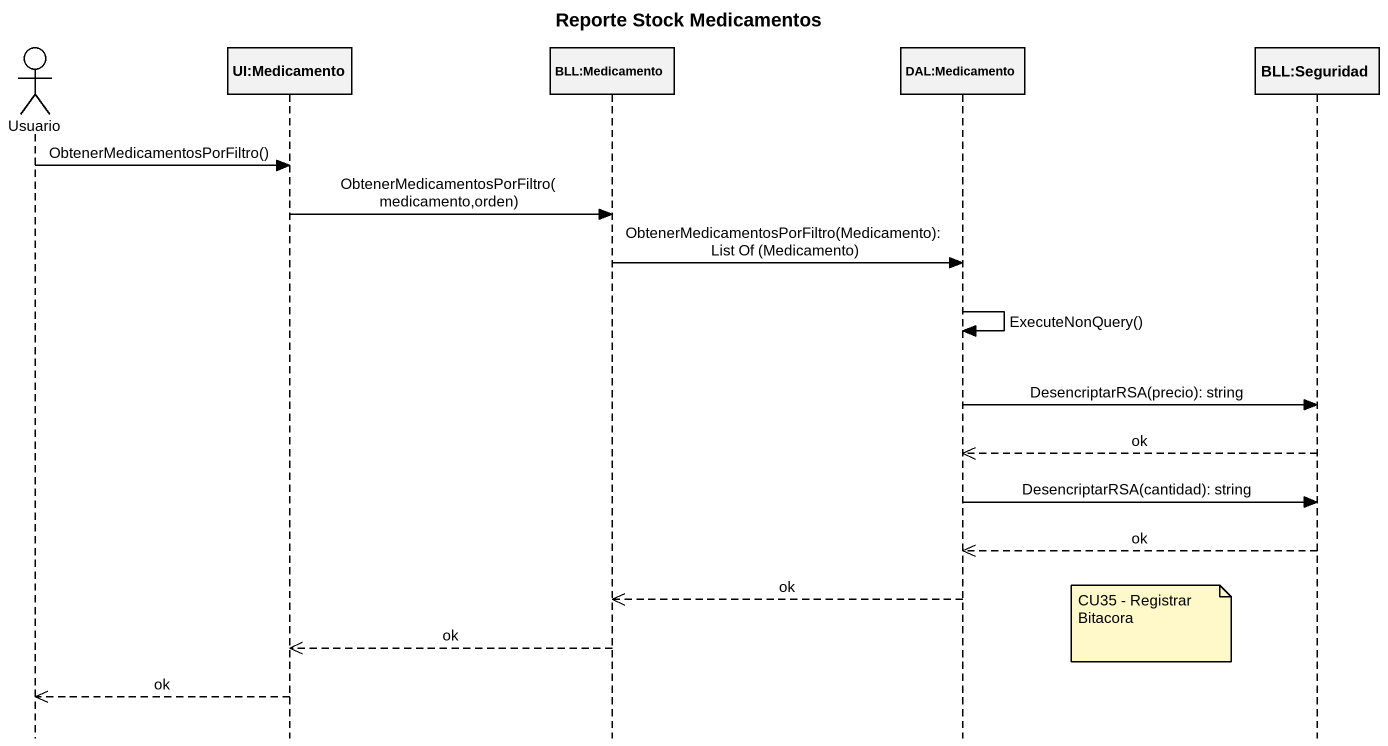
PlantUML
@startuml
title Reporte Stock Medicamentos
hide footbox
actor Usuario
participant "UI:Medicamento" as UI_Medicamento
participant "BLL:Medicamento" as BLL_Medicamento
participant "DAL:Medicamento" as DAL_Medicamento
participant "BLL:Seguridad" as BLL_Seguridad

Usuario -> UI_Medicamento : ObtenerMedicamentosPorFiltro()
UI_Medicamento -> BLL_Medicamento : ObtenerMedicamentosPorFiltro(medicamento,orden)
BLL_Medicamento -> DAL_Medicamento : ObtenerMedicamentosPorFiltro(Medicamento): List Of (Medicamento)
DAL_Medicamento -> DAL_Medicamento : ExecuteNonQuery()
DAL_Medicamento -> BLL_Seguridad : DesencriptarRSA(precio): string
BLL_Seguridad -->> DAL_Medicamento : ok
DAL_Medicamento -> BLL_Seguridad : DesencriptarRSA(cantidad): string
BLL_Seguridad -->> DAL_Medicamento : ok
DAL_Medicamento -->> BLL_Medicamento : ok
note left of BLL_Seguridad : CU35 - Registrar Bitacora
BLL_Medicamento -->> UI_Medicamento : ok
UI_Medicamento -->> Usuario : ok
@enduml
